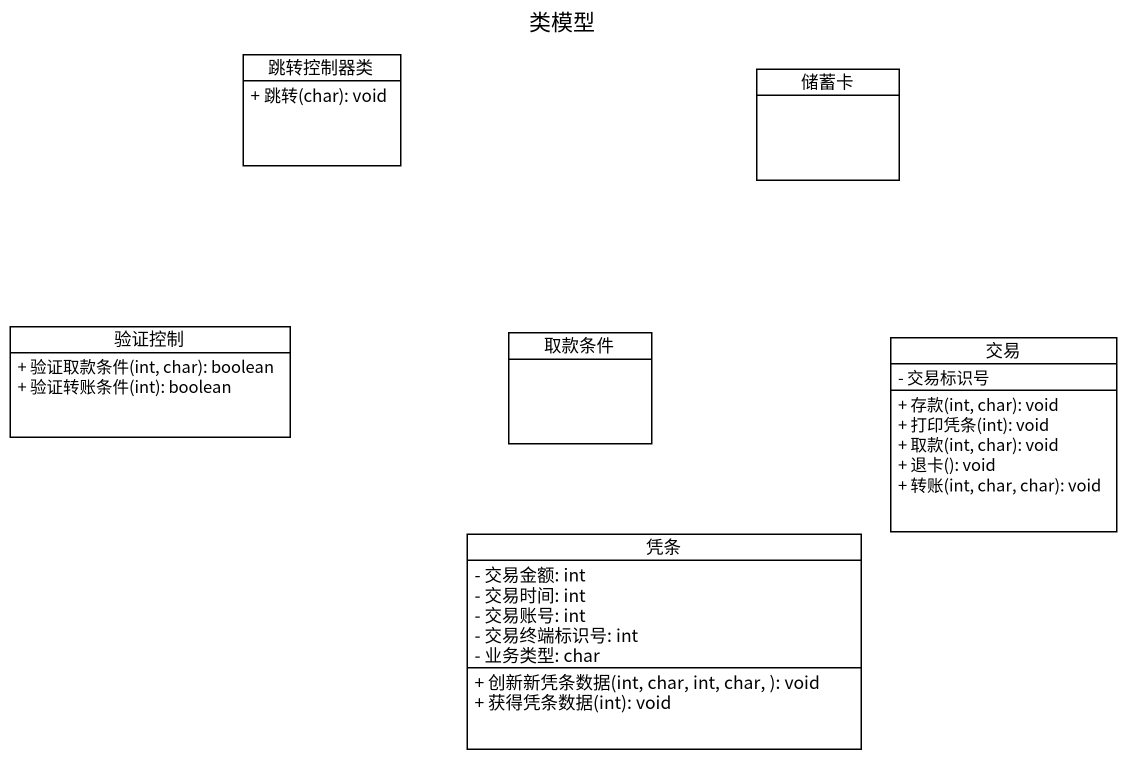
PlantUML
@startuml
title 类模型
hide circle
hide empty members
skinparam classAttributeIconSize 0
class 跳转控制器类 {
  + 跳转(char): void
}
class 储蓄卡
class 验证控制 {
  + 验证取款条件(int, char): boolean
  + 验证转账条件(int): boolean
}
class 取款条件
class 交易 {
  - 交易标识号
  + 存款(int, char): void
  + 打印凭条(int): void
  + 取款(int, char): void
  + 退卡(): void
  + 转账(int, char, char): void
}
class 凭条 {
  - 交易金额: int
  - 交易时间: int
  - 交易账号: int
  - 交易终端标识号: int
  - 业务类型: char
  + 创新新凭条数据(int, char, int, char, ): void
  + 获得凭条数据(int): void
}
@enduml
